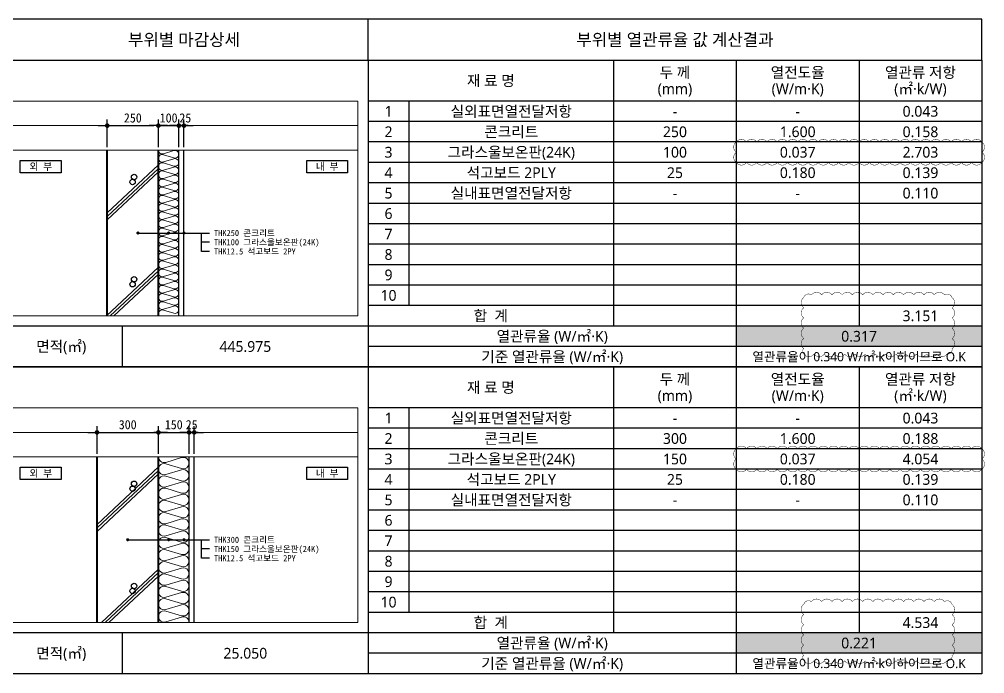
# Model space of a CAD drawing. Header units: millimetres. Extents: x 433 to 50040, y -8477 to -471.
# Drawn here: x 6510 to 11229, y -3976 to -776 of the extents above; entities that cross this region are included whole.
import ezdxf
from ezdxf.enums import TextEntityAlignment as Align

# ---------------------------------------------------------------- set-up
doc = ezdxf.new("R2010")
doc.units = ezdxf.units.MM
doc.header["$MEASUREMENT"] = 0
doc.header["$PDSIZE"] = -10
doc.layers.get('0').update_dxf_attribs({"linetype": 'CONTINUOUS'})
doc.layers.get('Defpoints').update_dxf_attribs({"color": 153, "linetype": 'CONTINUOUS'})
for name, color, linetype in [('2', 4, 'CONTINUOUS'), ('HATCH-1', 8, 'CONTINUOUS'), ('RXANNOT', 4, 'CONTINUOUS')]:
    doc.layers.add(name, color=color, linetype=linetype)
for name, color, linetype, lineweight in [('A-CONC-LIN1', 2, 'CONTINUOUS', 40), ('A-DIMS', 7, 'CONTINUOUS', 25), ('A-MKXS-LEAD', 7, 'CONTINUOUS', 25), ('A-MKXS-TEXT1', 3, 'CONTINUOUS', 25), ('A-MKXX-NAME', 3, 'CONTINUOUS', 25), ('A-MKXX-SYMB', 7, 'CONTINUOUS', 25), ('A-WAXM-DRYW', 4, 'CONTINUOUS', 25), ('A-XXXX-HATC', 8, 'CONTINUOUS', 18), ('A-XXXX-INSL2', 8, 'CONTINUOUS', 18), ('A-XXXX-TABL', 7, 'CONTINUOUS', 25), ('REV-202205', 20, 'CONTINUOUS', 25)]:
    doc.layers.add(name, color=color, linetype=linetype, lineweight=lineweight)
doc.layers.add('A-XXXX-NPLT', color=144, linetype='CONTINUOUS', lineweight=15, plot=False)
doc.styles.add('HY울릉도L', font='')
doc.styles.add('돋움체', font='')
doc.styles.add('맑은고딕', font='malgun.ttf')
doc.styles.get('HY울릉도L').set_extended_font_data('HYwulM')
doc.styles.get('돋움체').set_extended_font_data('DotumChe')
doc.dimstyles.new('CDIM', dxfattribs={"dimtxt": 3, "dimasz": 1.5, "dimexe": 2, "dimexo": 1, "dimgap": 1, "dimtad": 1, "dimdec": 0, "dimrnd": 0.5, "dimzin": 0, "dimdsep": 32, "dimlunit": 6, "dimtxsty": 'HY울릉도L', "dimblk1": '_CIDOT', "dimblk2": '_CIDOT', "dimsah": 1, "dimcen": 5.5, "dimclrd": 2, "dimclre": 2, "dimclrt": 7, "dimadec": 0, "dimazin": 0, "dimtfac": 1, "dimtdec": 0, "dimtix": 1, "dimtmove": 2, "dimatfit": 1, "dimldrblk": '_CIDOT', "dimfxl": 1, "dimtolj": 1, "dimtzin": 0, "dimlwd": -1, "dimarcsym": 0})

# ---------------------------------------------------------------- blocks, each defined once
blk = doc.blocks.new('1')
at = {"layer": 'A-XXXX-HATC'}
h = blk.add_hatch(color=254, dxfattribs=at)
h.dxf.hatch_style = 1
h.paths.add_polyline_path([(3600, -1300), (4800, -1300), (4800, -1400), (3600, -1400)])
at = {"layer": 'A-XXXX-NPLT', "ltscale": 50}
for p, q in [((1750, -320), (50, -320)), ((1750, -440), (50, -440))]:
    blk.add_line(p, q, dxfattribs=at)
blk.add_lwpolyline([(1750, -1250), (50, -1250), (50, -200), (1750, -200)], close=True, dxfattribs=at)
at = {"layer": 'A-XXXX-TABL'}
for p, q in [((1800, 0), (1800, -1500)), ((3000, 0), (3000, -1300)), ((3600, 0), (3600, -1500)), ((4200, 0), (4200, -1300)), ((4800, -200), (1800, -200)), ((2000, -200), (2000, -1200)), ((4800, -300), (1800, -300)), ((4800, -400), (1800, -400)), ((4800, -500), (1800, -500)), ((4800, -600), (1800, -600)), ((4800, -700), (1800, -700)), ((4800, -800), (1800, -800)), ((4800, -900), (1800, -900)), ((4800, -1000), (1800, -1000)), ((4800, -1100), (1800, -1100)), ((4800, -1200), (1800, -1200)), ((4800, -1300), (0, -1300)), ((600, -1500), (600, -1300)), ((4800, -1400), (1800, -1400))]:
    blk.add_line(p, q, dxfattribs=at)
blk.add_lwpolyline([(4800, -1500), (0, -1500), (0, 0), (4800, 0)], close=True, dxfattribs=at)
at = {"layer": 'A-XXXX-TABL', "color": 2, "const_width": 5}
blk.add_lwpolyline([(3600, -1300), (4800, -1300), (4800, -1400), (3600, -1400)], close=True, dxfattribs=at)
at = {"layer": 'A-MKXX-NAME', "style": '맑은고딕'}
for s, p in [('두 께', (3300, -60)), ('열전도율', (3900, -60)), ('열관류 저항', (4500, -60)), ('재 료 명', (2400, -100)), ('(mm)', (3300, -140)), ('(W/m·K)', (3900, -140)), ('(㎡·k/W)', (4500, -140)), ('1', (1900, -250)), ('2', (1900, -350)), ('3', (1900, -450)), ('4', (1900, -550)), ('5', (1900, -650)), ('6', (1900, -750)), ('7', (1900, -850)), ('8', (1900, -950)), ('9', (1900, -1050)), ('10', (1900, -1150)), ('합  계', (2400, -1250)), ('열관류율 (W/㎡·K)', (2700, -1350)), ('면적(㎡)', (300, -1400)), ('기준 열관류율 (W/㎡·K)', (2700, -1450))]:
    blk.add_text(s, height=52.5, dxfattribs=at).set_placement(p, align=Align.MIDDLE_CENTER)
blk = doc.blocks.new('asdf')
at = {"layer": '2'}
blk.add_line((29906, -2604), (29906, -2071), dxfattribs=at)
at = {"layer": 'A-XXXX-TABL'}
blk.add_line((21906, -2604), (21906, -2071), dxfattribs=at)
at = {"layer": 'A-XXXX-TABL', "color": 3}
blk.add_lwpolyline([(29906, -2071), (15666, -2071), (15666, -2604), (29906, -2604)], close=True, dxfattribs=at)
at = {"layer": '2', "xscale": 2.666666666666639, "yscale": 2.666666666666639, "zscale": 2.666666666666639}
for p in [(17106, -2604), (17106, -6604)]:
    blk.add_blockref('1', p, dxfattribs=at)
at = {"layer": 'A-MKXX-NAME', "style": '맑은고딕'}
for s, p in [('부위별 마감상세', (19506, -2337)), ('부위별 열관류율 값 계산결과', (25906, -2337))]:
    blk.add_text(s, height=160, dxfattribs=at).set_placement(p, align=Align.MIDDLE_CENTER)
blk = doc.blocks.new('_CIDOT')
at = {"color": 0, "linetype": 'ByBlock'}
blk.add_line((2, 0), (-1, 0), dxfattribs=at)
at = {"color": 0, "linetype": 'ByBlock', "const_width": 0.5}
blk.add_lwpolyline([(-0.25, 0, 1), (0.25, 0, 1)], format="xyb", close=True, dxfattribs=at)
blk = doc.blocks.new('*D26')
at = {"layer": 'A-DIMS', "lineweight": -2, "transparency": 16777216}
for p, q in [((7189.8, -1401.5), (7189.8, -1266.5)), ((7289.8, -1401.5), (7289.8, -1266.5))]:
    blk.add_line(p, q, dxfattribs=at)
at = {"layer": 'A-DIMS', "transparency": 16777216}
for p, q in [((7167.3, -1296.5), (7144.8, -1296.5)), ((7189.8, -1296.5), (7289.8, -1296.5)), ((7312.3, -1296.5), (7334.8, -1296.5))]:
    blk.add_line(p, q, dxfattribs=at)
at = {"layer": 'Defpoints', "color": 0, "transparency": 16777216}
for p in [(7289.8, -1296.5), (7189.8, -1416.5), (7289.8, -1416.5)]:
    blk.add_point(p, dxfattribs=at)
at = {"layer": 'A-DIMS', "transparency": 16777216, "xscale": 22.5, "yscale": 22.5, "zscale": 22.5}
blk.add_blockref('_CIDOT', (7189.8, -1296.5), dxfattribs=at)
at = {"layer": 'A-DIMS', "transparency": 16777216, "xscale": 22.5, "yscale": 22.5, "zscale": 22.5, "rotation": 180}
blk.add_blockref('_CIDOT', (7289.8, -1296.5), dxfattribs=at)
at = {"layer": 'A-DIMS', "color": 3, "transparency": 16777216, "insert": (7239.8, -1259), "char_height": 45, "attachment_point": 5, "style": '돋움체'}
blk.add_mtext('\\A1;100', dxfattribs=at)
blk = doc.blocks.new('*D27')
at = {"layer": 'A-DIMS', "lineweight": -2, "transparency": 16777216}
for p, q in [((6939.8, -1401.5), (6939.8, -1266.5)), ((7189.8, -1401.5), (7189.8, -1266.5))]:
    blk.add_line(p, q, dxfattribs=at)
at = {"layer": 'A-DIMS', "transparency": 16777216}
blk.add_line((6962.3, -1296.5), (7167.3, -1296.5), dxfattribs=at)
at = {"layer": 'Defpoints', "color": 0, "transparency": 16777216}
for p in [(7189.8, -1296.5), (6939.8, -1416.5), (7189.8, -1416.5)]:
    blk.add_point(p, dxfattribs=at)
at = {"layer": 'A-DIMS', "transparency": 16777216, "xscale": 22.5, "yscale": 22.5, "zscale": 22.5, "rotation": 180}
blk.add_blockref('_CIDOT', (6939.8, -1296.5), dxfattribs=at)
at = {"layer": 'A-DIMS', "transparency": 16777216, "xscale": 22.5, "yscale": 22.5, "zscale": 22.5}
blk.add_blockref('_CIDOT', (7189.8, -1296.5), dxfattribs=at)
at = {"layer": 'A-DIMS', "color": 3, "transparency": 16777216, "insert": (7064.8, -1259), "char_height": 45, "attachment_point": 5, "style": '돋움체'}
blk.add_mtext('\\A1;250', dxfattribs=at)
blk = doc.blocks.new('*D28')
at = {"layer": 'A-DIMS', "lineweight": -2, "transparency": 16777216}
for p, q in [((7289.8, -1401.5), (7289.8, -1266.5)), ((7314.8, -1401.5), (7314.8, -1266.5))]:
    blk.add_line(p, q, dxfattribs=at)
at = {"layer": 'A-DIMS', "transparency": 16777216}
for p, q in [((7267.3, -1296.5), (7244.8, -1296.5)), ((7314.8, -1296.5), (7289.8, -1296.5)), ((7337.3, -1296.5), (7359.8, -1296.5))]:
    blk.add_line(p, q, dxfattribs=at)
at = {"layer": 'Defpoints', "color": 0, "transparency": 16777216}
for p in [(7289.8, -1296.5), (7289.8, -1416.5), (7314.8, -1416.5)]:
    blk.add_point(p, dxfattribs=at)
at = {"layer": 'A-DIMS', "transparency": 16777216, "xscale": 22.5, "yscale": 22.5, "zscale": 22.5}
blk.add_blockref('_CIDOT', (7289.8, -1296.5), dxfattribs=at)
at = {"layer": 'A-DIMS', "transparency": 16777216, "xscale": 22.5, "yscale": 22.5, "zscale": 22.5, "rotation": 180}
blk.add_blockref('_CIDOT', (7314.8, -1296.5), dxfattribs=at)
at = {"layer": 'A-DIMS', "color": 3, "transparency": 16777216, "insert": (7321.4, -1259), "char_height": 45, "attachment_point": 5, "style": '돋움체'}
blk.add_mtext('\\A1;25', dxfattribs=at)
blk = doc.blocks.new('*D29')
at = {"layer": 'A-DIMS', "lineweight": -2, "transparency": 16777216}
for p, q in [((7189.8, -2901.5), (7189.8, -2766.5)), ((7339.8, -2901.5), (7339.8, -2766.5))]:
    blk.add_line(p, q, dxfattribs=at)
at = {"layer": 'A-DIMS', "transparency": 16777216}
blk.add_line((7212.3, -2796.5), (7317.3, -2796.5), dxfattribs=at)
at = {"layer": 'Defpoints', "color": 0, "transparency": 16777216}
for p in [(7339.8, -2796.5), (7189.8, -2916.5), (7339.8, -2916.5)]:
    blk.add_point(p, dxfattribs=at)
at = {"layer": 'A-DIMS', "transparency": 16777216, "xscale": 22.5, "yscale": 22.5, "zscale": 22.5, "rotation": 180}
blk.add_blockref('_CIDOT', (7189.8, -2796.5), dxfattribs=at)
at = {"layer": 'A-DIMS', "transparency": 16777216, "xscale": 22.5, "yscale": 22.5, "zscale": 22.5}
blk.add_blockref('_CIDOT', (7339.8, -2796.5), dxfattribs=at)
at = {"layer": 'A-DIMS', "color": 3, "transparency": 16777216, "insert": (7264.8, -2759), "char_height": 45, "attachment_point": 5, "style": '돋움체'}
blk.add_mtext('\\A1;150', dxfattribs=at)
blk = doc.blocks.new('*D30')
at = {"layer": 'A-DIMS', "lineweight": -2, "transparency": 16777216}
for p, q in [((6889.8, -2901.5), (6889.8, -2766.5)), ((7189.8, -2901.5), (7189.8, -2766.5))]:
    blk.add_line(p, q, dxfattribs=at)
at = {"layer": 'A-DIMS', "transparency": 16777216}
blk.add_line((6912.3, -2796.5), (7167.3, -2796.5), dxfattribs=at)
at = {"layer": 'Defpoints', "color": 0, "transparency": 16777216}
for p in [(7189.8, -2796.5), (6889.8, -2916.5), (7189.8, -2916.5)]:
    blk.add_point(p, dxfattribs=at)
at = {"layer": 'A-DIMS', "transparency": 16777216, "xscale": 22.5, "yscale": 22.5, "zscale": 22.5, "rotation": 180}
blk.add_blockref('_CIDOT', (6889.8, -2796.5), dxfattribs=at)
at = {"layer": 'A-DIMS', "transparency": 16777216, "xscale": 22.5, "yscale": 22.5, "zscale": 22.5}
blk.add_blockref('_CIDOT', (7189.8, -2796.5), dxfattribs=at)
at = {"layer": 'A-DIMS', "color": 3, "transparency": 16777216, "insert": (7039.8, -2759), "char_height": 45, "attachment_point": 5, "style": '돋움체'}
blk.add_mtext('\\A1;300', dxfattribs=at)
blk = doc.blocks.new('*D31')
at = {"layer": 'A-DIMS', "lineweight": -2, "transparency": 16777216}
for p, q in [((7339.8, -2901.5), (7339.8, -2766.5)), ((7364.8, -2901.5), (7364.8, -2766.5))]:
    blk.add_line(p, q, dxfattribs=at)
at = {"layer": 'A-DIMS', "transparency": 16777216}
for p, q in [((7317.3, -2796.5), (7294.8, -2796.5)), ((7364.8, -2796.5), (7339.8, -2796.5)), ((7387.3, -2796.5), (7409.8, -2796.5))]:
    blk.add_line(p, q, dxfattribs=at)
at = {"layer": 'Defpoints', "color": 0, "transparency": 16777216}
for p in [(7339.8, -2796.5), (7339.8, -2916.5), (7364.8, -2916.5)]:
    blk.add_point(p, dxfattribs=at)
at = {"layer": 'A-DIMS', "transparency": 16777216, "xscale": 22.5, "yscale": 22.5, "zscale": 22.5}
blk.add_blockref('_CIDOT', (7339.8, -2796.5), dxfattribs=at)
at = {"layer": 'A-DIMS', "transparency": 16777216, "xscale": 22.5, "yscale": 22.5, "zscale": 22.5, "rotation": 180}
blk.add_blockref('_CIDOT', (7364.8, -2796.5), dxfattribs=at)
at = {"layer": 'A-DIMS', "color": 3, "transparency": 16777216, "insert": (7352.3, -2759), "char_height": 45, "attachment_point": 5, "style": '돋움체'}
blk.add_mtext('\\A1;25', dxfattribs=at)

msp = doc.modelspace()

# ---------------------------------------------------------------- linework, layer by layer
at = {"layer": 'A-CONC-LIN1'}
for p, q in [((6939.8, -2226.5), (6939.8, -1416.5)), ((7189.8, -2226.5), (7189.8, -1416.5)), ((6889.8, -3726.5), (6889.8, -2916.5)), ((7189.8, -3726.5), (7189.8, -2916.5))]:
    msp.add_line(p, q, dxfattribs=at)
at = {"layer": 'A-MKXS-LEAD'}
for p, q in [((7089.8, -1821.5), (7439.8, -1821.5)), ((7399.8, -1911.5), (7399.8, -1821.5)), ((7439.8, -1866.5), (7399.8, -1866.5)), ((7439.8, -1911.5), (7399.8, -1911.5)), ((7039.8, -3321.5), (7439.8, -3321.5)), ((7399.8, -3411.5), (7399.8, -3321.5)), ((7439.8, -3366.5), (7399.8, -3366.5)), ((7439.8, -3411.5), (7399.8, -3411.5))]:
    msp.add_line(p, q, dxfattribs=at)
at = {"layer": 'A-MKXS-LEAD', "const_width": 7.5}
for points in [[(7086, -1821.5, 1), (7093.5, -1821.5, 1)], [(7236, -1821.5, 1), (7243.5, -1821.5, 1)], [(7311, -1821.5, 1), (7318.5, -1821.5, 1)], [(7036, -3321.5, 1), (7043.5, -3321.5, 1)], [(7236, -3321.5, 1), (7243.5, -3321.5, 1)], [(7311, -3321.5, 1), (7318.5, -3321.5, 1)]]:
    msp.add_lwpolyline(points, format="xyb", close=True, dxfattribs=at)
at = {"layer": 'A-MKXX-SYMB'}
for points in [[(6714.8, -1526.5), (6514.8, -1526.5), (6514.8, -1466.5), (6714.8, -1466.5)], [(8114.8, -1526.5), (7914.7, -1526.5), (7914.7, -1466.5), (8114.8, -1466.5)], [(6714.8, -3026.5), (6514.8, -3026.5), (6514.8, -2966.5), (6714.8, -2966.5)], [(8114.8, -3026.5), (7914.7, -3026.5), (7914.7, -2966.5), (8114.8, -2966.5)]]:
    msp.add_lwpolyline(points, close=True, dxfattribs=at)
at = {"layer": 'A-WAXM-DRYW'}
for p, q in [((7289.8, -2226.5), (7289.8, -1416.5)), ((7314.8, -2226.5), (7314.8, -1416.5)), ((7339.7, -3726.5), (7339.7, -2916.5)), ((7364.8, -3726.5), (7364.8, -2916.5))]:
    msp.add_line(p, q, dxfattribs=at)
at = {"layer": 'A-XXXX-INSL2'}
for points in [[(7189.8, -1416.5, 0.509267), (7214, -1434.2), (7265.5, -1418.8, -1.37259), (7265.5, -1454.2), (7214, -1438.8, 1.37259), (7214, -1474.2), (7265.5, -1458.8, -1.37259), (7265.5, -1494.2), (7214, -1478.8, 1.37259), (7214, -1514.2), (7265.5, -1498.8, -1.37259), (7265.5, -1534.2), (7214, -1518.8, 1.37259), (7214, -1554.2), (7265.5, -1538.8, -1.37259), (7265.5, -1574.2), (7214, -1558.8, 1.37259), (7214, -1594.2), (7265.5, -1578.8, -1.37259), (7265.5, -1614.2), (7214, -1598.8, 1.37259), (7214, -1634.2), (7265.5, -1618.8, -1.37259), (7265.5, -1654.2), (7214, -1638.8, 1.37259), (7214, -1674.2), (7265.5, -1658.8, -1.37259), (7265.5, -1694.2), (7214, -1678.8, 1.37259), (7214, -1714.2), (7265.5, -1698.8, -1.37259), (7265.5, -1734.2), (7214, -1718.8, 1.37259), (7214, -1754.2), (7265.5, -1738.8, -1.37259), (7265.5, -1774.2), (7214, -1758.8, 1.37259), (7214, -1794.2), (7265.5, -1778.8, -1.37259), (7265.5, -1814.2), (7214, -1798.8, 1.37259), (7214, -1834.2), (7265.5, -1818.8, -1.37259), (7265.5, -1854.2), (7214, -1838.8, 1.37259), (7214, -1874.2), (7265.5, -1858.8, -1.37259), (7265.5, -1894.2), (7214, -1878.8, 1.37259), (7214, -1914.2), (7265.5, -1898.8, -1.37259), (7265.5, -1934.2), (7214, -1918.8, 1.37259), (7214, -1954.2), (7265.5, -1938.8, -1.37259), (7265.5, -1974.2), (7214, -1958.8, 1.37259), (7214, -1994.2), (7265.5, -1978.8, -1.37259), (7265.5, -2014.2), (7214, -1998.8, 1.37259), (7214, -2034.2), (7265.5, -2018.8, -1.37259), (7265.5, -2054.2), (7214, -2038.8, 1.37259), (7214, -2074.2), (7265.5, -2058.8, -1.37259), (7265.5, -2094.2), (7214, -2078.8, 1.37259), (7214, -2114.2), (7265.5, -2098.8, -1.37259), (7265.5, -2134.2), (7214, -2118.8, 1.37259), (7214, -2154.2), (7265.5, -2138.8, -1.37259), (7265.5, -2174.2), (7214, -2158.8, 1.37259), (7214, -2194.2), (7265.5, -2178.8, -1.37259), (7265.5, -2214.2), (7214, -2198.8, 0.703234), (7192.7, -2226.5, 0.703234)], [(7189.8, -2916.5, 0.509267), (7226.1, -2943), (7303.4, -2920, -1.37259), (7303.4, -2973), (7226.1, -2950, 1.37259), (7226.1, -3003), (7303.4, -2980, -1.37259), (7303.4, -3033), (7226.1, -3010, 1.37259), (7226.1, -3063), (7303.4, -3040, -1.37259), (7303.4, -3093), (7226.1, -3070, 1.37259), (7226.1, -3123), (7303.4, -3100, -1.37259), (7303.4, -3153), (7226.1, -3130, 1.37259), (7226.1, -3183), (7303.4, -3160, -1.37259), (7303.4, -3213), (7226.1, -3190, 1.37259), (7226.1, -3243), (7303.4, -3220, -1.37259), (7303.4, -3273), (7226.1, -3250, 1.37259), (7226.1, -3303), (7303.4, -3280, -1.37259), (7303.4, -3333), (7226.1, -3310, 1.37259), (7226.1, -3363), (7303.4, -3340, -1.37259), (7303.4, -3393), (7226.1, -3370, 1.37259), (7226.1, -3423), (7303.4, -3400, -1.37259), (7303.4, -3453), (7226.1, -3430, 1.37259), (7226.1, -3483), (7303.4, -3460, -1.37259), (7303.4, -3513), (7226.1, -3490, 1.37259), (7226.1, -3543), (7303.4, -3520, -1.37259), (7303.4, -3573), (7226.1, -3550, 1.37259), (7226.1, -3603), (7303.4, -3580, -1.37259), (7303.4, -3633), (7226.1, -3610, 1.37259), (7226.1, -3663), (7303.4, -3640, -1.37259), (7303.4, -3693), (7226.1, -3670, 1.37259), (7226.1, -3723), (7303.4, -3700, -0.508699), (7339.7, -3726.5, -0.508699)]]:
    msp.add_lwpolyline(points, format="xyb", dxfattribs=at)
at = {"layer": 'HATCH-1'}
for p, q in [((6939.8, -1723.3), (7189.8, -1488.7)), ((6939.8, -1740.4), (7189.8, -1505.8)), ((6939.8, -1757.5), (7189.8, -1523)), ((6936.3, -2226.5), (7189.8, -1988.7)), ((6954.5, -2226.5), (7189.8, -2005.8)), ((6972.8, -2226.5), (7189.8, -2023)), ((6889.8, -3246.7), (7189.8, -2965.2)), ((6889.8, -3263.8), (7189.8, -2982.4)), ((6889.8, -3281), (7189.8, -2999.5)), ((6911.3, -3726.5), (7189.8, -3465.2)), ((6929.5, -3726.5), (7189.8, -3482.4)), ((6947.8, -3726.5), (7189.8, -3499.5))]:
    msp.add_line(p, q, dxfattribs=at)
for centre in [(7071.1, -1547.6), (7063.7, -1572.1), (7063.7, -2072.1), (7071.1, -2047.6), (7063.7, -3072.1), (7071.1, -3047.6), (7071.1, -3547.6), (7063.7, -3572.1)]:
    msp.add_circle(centre, 13.1, dxfattribs=at)
at = {"layer": 'REV-202205', "const_width": 2}
for points in [[(10014.8, -1476.5, 0.520567), (10064.8, -1476.5, 0.520567), (10114.8, -1476.5, 0.520567), (10164.8, -1476.5, 0.520567), (10214.8, -1476.5, 0.520567), (10264.8, -1476.5, 0.520567), (10314.8, -1476.5, 0.520567), (10364.8, -1476.5, 0.520567), (10414.8, -1476.5, 0.520567), (10464.8, -1476.5, 0.520567), (10514.8, -1476.5, 0.520567), (10564.8, -1476.5, 0.520567), (10614.8, -1476.5, 0.520567), (10664.8, -1476.5, 0.520567), (10714.8, -1476.5, 0.520567), (10764.8, -1476.5, 0.520567), (10814.8, -1476.5, 0.520567), (10864.8, -1476.5, 0.520567), (10914.8, -1476.5, 0.520567), (10964.8, -1476.5, 0.520567), (11014.8, -1476.5, 0.520567), (11064.8, -1476.5, 0.520567), (11114.8, -1476.5, 0.520567), (11164.8, -1476.5, 0.520567), (11214.8, -1476.5, 0.520567), (11214.8, -1426.5, 0.520567), (11214.8, -1376.5, 0.520567), (11164.8, -1376.5, 0.520567), (11114.8, -1376.5, 0.520567), (11064.8, -1376.5, 0.520567), (11014.8, -1376.5, 0.520567), (10964.8, -1376.5, 0.520567), (10914.8, -1376.5, 0.520567), (10864.8, -1376.5, 0.520567), (10814.8, -1376.5, 0.520567), (10764.8, -1376.5, 0.520567), (10714.8, -1376.5, 0.520567), (10664.8, -1376.5, 0.520567), (10614.8, -1376.5, 0.520567), (10564.8, -1376.5, 0.520567), (10514.8, -1376.5, 0.520567), (10464.8, -1376.5, 0.520567), (10414.8, -1376.5, 0.520567), (10364.8, -1376.5, 0.520567), (10314.8, -1376.5, 0.520567), (10264.8, -1376.5, 0.520567), (10214.8, -1376.5, 0.520567), (10164.8, -1376.5, 0.520567), (10114.8, -1376.5, 0.520567), (10064.8, -1376.5, 0.520567), (10014.8, -1376.5, 0.520567), (10014.8, -1426.5, 0.520567)], [(10344.6, -2413.3, 0.520567), (10394.6, -2413.3, 0.520567), (10444.6, -2413.3, 0.520567), (10494.6, -2413.3, 0.520567), (10544.6, -2413.3, 0.520567), (10594.6, -2413.3, 0.520567), (10644.6, -2413.3, 0.520567), (10694.6, -2413.3, 0.520567), (10744.6, -2413.3, 0.520567), (10794.6, -2413.3, 0.520567), (10844.6, -2413.3, 0.520567), (10894.6, -2413.3, 0.520567), (10944.6, -2413.3, 0.520567), (10994.6, -2413.3, 0.520567), (11044.6, -2413.3, 0.520567), (11068.9, -2387.6, 0.520567), (11068.9, -2337.6, 0.520567), (11068.9, -2287.6, 0.520567), (11068.9, -2237.6, 0.520567), (11068.9, -2187.6, 0.520567), (11068.9, -2137.6, 0.520567), (11032.1, -2124.3, 0.520567), (10982.1, -2124.3, 0.520567), (10932.1, -2124.3, 0.520567), (10882.1, -2124.3, 0.520567), (10832.1, -2124.3, 0.520567), (10782.1, -2124.3, 0.520567), (10732.1, -2124.3, 0.520567), (10682.1, -2124.3, 0.520567), (10632.1, -2124.3, 0.520567), (10582.1, -2124.3, 0.520567), (10532.1, -2124.3, 0.520567), (10482.1, -2124.3, 0.520567), (10432.1, -2124.3, 0.520567), (10382.1, -2124.3, 0.520567), (10344.6, -2136.8, 0.520567), (10344.6, -2186.8, 0.520567), (10344.6, -2236.8, 0.520567), (10344.6, -2286.8, 0.520567), (10344.6, -2336.8, 0.520567), (10344.6, -2386.8, 0.520567)], [(10014.8, -2976.5, 0.520567), (10064.8, -2976.5, 0.520567), (10114.8, -2976.5, 0.520567), (10164.8, -2976.5, 0.520567), (10214.8, -2976.5, 0.520567), (10264.8, -2976.5, 0.520567), (10314.8, -2976.5, 0.520567), (10364.8, -2976.5, 0.520567), (10414.8, -2976.5, 0.520567), (10464.8, -2976.5, 0.520567), (10514.8, -2976.5, 0.520567), (10564.8, -2976.5, 0.520567), (10614.8, -2976.5, 0.520567), (10664.8, -2976.5, 0.520567), (10714.8, -2976.5, 0.520567), (10764.8, -2976.5, 0.520567), (10814.8, -2976.5, 0.520567), (10864.8, -2976.5, 0.520567), (10914.8, -2976.5, 0.520567), (10964.8, -2976.5, 0.520567), (11014.8, -2976.5, 0.520567), (11064.8, -2976.5, 0.520567), (11114.8, -2976.5, 0.520567), (11164.8, -2976.5, 0.520567), (11214.8, -2976.5, 0.520567), (11214.8, -2926.5, 0.520567), (11214.8, -2876.5, 0.520567), (11164.8, -2876.5, 0.520567), (11114.8, -2876.5, 0.520567), (11064.8, -2876.5, 0.520567), (11014.8, -2876.5, 0.520567), (10964.8, -2876.5, 0.520567), (10914.8, -2876.5, 0.520567), (10864.8, -2876.5, 0.520567), (10814.8, -2876.5, 0.520567), (10764.8, -2876.5, 0.520567), (10714.8, -2876.5, 0.520567), (10664.8, -2876.5, 0.520567), (10614.8, -2876.5, 0.520567), (10564.8, -2876.5, 0.520567), (10514.8, -2876.5, 0.520567), (10464.8, -2876.5, 0.520567), (10414.8, -2876.5, 0.520567), (10364.8, -2876.5, 0.520567), (10314.8, -2876.5, 0.520567), (10264.8, -2876.5, 0.520567), (10214.8, -2876.5, 0.520567), (10164.8, -2876.5, 0.520567), (10114.8, -2876.5, 0.520567), (10064.8, -2876.5, 0.520567), (10014.8, -2876.5, 0.520567), (10014.8, -2926.5, 0.520567)], [(10344.6, -3913.3, 0.520567), (10394.6, -3913.3, 0.520567), (10444.6, -3913.3, 0.520567), (10494.6, -3913.3, 0.520567), (10544.6, -3913.3, 0.520567), (10594.6, -3913.3, 0.520567), (10644.6, -3913.3, 0.520567), (10694.6, -3913.3, 0.520567), (10744.6, -3913.3, 0.520567), (10794.6, -3913.3, 0.520567), (10844.6, -3913.3, 0.520567), (10894.6, -3913.3, 0.520567), (10944.6, -3913.3, 0.520567), (10994.6, -3913.3, 0.520567), (11044.6, -3913.3, 0.520567), (11068.9, -3887.6, 0.520567), (11068.9, -3837.6, 0.520567), (11068.9, -3787.6, 0.520567), (11068.9, -3737.6, 0.520567), (11068.9, -3687.6, 0.520567), (11068.9, -3637.6, 0.520567), (11032.1, -3624.3, 0.520567), (10982.1, -3624.3, 0.520567), (10932.1, -3624.3, 0.520567), (10882.1, -3624.3, 0.520567), (10832.1, -3624.3, 0.520567), (10782.1, -3624.3, 0.520567), (10732.1, -3624.3, 0.520567), (10682.1, -3624.3, 0.520567), (10632.1, -3624.3, 0.520567), (10582.1, -3624.3, 0.520567), (10532.1, -3624.3, 0.520567), (10482.1, -3624.3, 0.520567), (10432.1, -3624.3, 0.520567), (10382.1, -3624.3, 0.520567), (10344.6, -3636.8, 0.520567), (10344.6, -3686.8, 0.520567), (10344.6, -3736.8, 0.520567), (10344.6, -3786.8, 0.520567), (10344.6, -3836.8, 0.520567), (10344.6, -3886.8, 0.520567)]]:
    msp.add_lwpolyline(points, format="xyb", close=True, dxfattribs=at)

# ---------------------------------------------------------------- block references
at = {"layer": 'RXANNOT', "xscale": 0.3750000000000039, "yscale": 0.3750000000000039, "zscale": 0.3750000000000039}
msp.add_blockref('asdf', (0, 0), dxfattribs=at)

# ---------------------------------------------------------------- texts
at = {"layer": 'A-MKXS-TEXT1', "style": '돋움체'}
for s, p in [('THK250 콘크리트', (7461.7, -1821.5)), ('THK100 그라스울보온판(24K)', (7461.7, -1866.5)), ('THK12.5 석고보드 2PY', (7461.7, -1911.5)), ('THK300 콘크리트', (7461.7, -3321.5)), ('THK150 그라스울보온판(24K)', (7461.7, -3366.5)), ('THK12.5 석고보드 2PY', (7461.7, -3411.5))]:
    msp.add_text(s, height=30, dxfattribs=at).set_placement(p, align=Align.MIDDLE_LEFT)
at = {"layer": 'A-MKXX-NAME'}
for s, height, style, p in [('실외표면열전달저항', 52.5, '맑은고딕', (8914.8, -1226.5)), ('0.043', 52.5, '맑은고딕', (10914.8, -1226.5)), ('-', 52.5, '맑은고딕', (9714.8, -1226.5)), ('-', 52.5, '맑은고딕', (10314.8, -1226.5)), ('콘크리트', 52.5, '맑은고딕', (8914.8, -1326.5)), ('250', 52.5, '맑은고딕', (9714.8, -1326.5)), ('1.600', 52.5, '맑은고딕', (10314.8, -1326.5)), ('0.158', 52.5, '맑은고딕', (10914.8, -1326.5)), ('그라스울보온판(24K)', 52.5, '맑은고딕', (8914.8, -1426.5)), ('100', 52.5, '맑은고딕', (9714.8, -1426.5)), ('0.037', 52.5, '맑은고딕', (10314.8, -1426.5)), ('2.703', 52.5, '맑은고딕', (10914.8, -1426.5)), ('외 부', 35, '돋움체', (6614.8, -1496.5)), ('내 부', 35, '돋움체', (8014.7, -1496.5)), ('석고보드 2PLY', 52.5, '맑은고딕', (8914.8, -1526.5)), ('25', 52.5, '맑은고딕', (9714.8, -1526.5)), ('0.180', 52.5, '맑은고딕', (10314.8, -1526.5)), ('0.139', 52.5, '맑은고딕', (10914.8, -1526.5)), ('실내표면열전달저항', 52.5, '맑은고딕', (8914.8, -1626.5)), ('0.110', 52.5, '맑은고딕', (10914.8, -1626.5)), ('-', 52.5, '맑은고딕', (9714.8, -1626.5)), ('-', 52.5, '맑은고딕', (10314.8, -1626.5)), ('3.151', 52.5, '맑은고딕', (10914.8, -2226.5)), ('열관류율이 0.340 W/㎡·k이하이므로 O.K', 45, '맑은고딕', (10614.8, -2426.5)), ('실외표면열전달저항', 52.5, '맑은고딕', (8914.8, -2726.5)), ('-', 52.5, '맑은고딕', (9714.8, -2726.5)), ('-', 52.5, '맑은고딕', (10314.8, -2726.5)), ('0.043', 52.5, '맑은고딕', (10914.8, -2726.5)), ('콘크리트', 52.5, '맑은고딕', (8914.8, -2826.5)), ('300', 52.5, '맑은고딕', (9714.8, -2826.5)), ('1.600', 52.5, '맑은고딕', (10314.8, -2826.5)), ('0.188', 52.5, '맑은고딕', (10914.8, -2826.5)), ('그라스울보온판(24K)', 52.5, '맑은고딕', (8914.8, -2926.5)), ('150', 52.5, '맑은고딕', (9714.8, -2926.5)), ('0.037', 52.5, '맑은고딕', (10314.8, -2926.5)), ('4.054', 52.5, '맑은고딕', (10914.8, -2926.5)), ('외 부', 35, '돋움체', (6614.8, -2996.5)), ('내 부', 35, '돋움체', (8014.7, -2996.5)), ('석고보드 2PLY', 52.5, '맑은고딕', (8914.8, -3026.5)), ('25', 52.5, '맑은고딕', (9714.8, -3026.5)), ('0.180', 52.5, '맑은고딕', (10314.8, -3026.5)), ('0.139', 52.5, '맑은고딕', (10914.8, -3026.5)), ('실내표면열전달저항', 52.5, '맑은고딕', (8914.8, -3126.5)), ('0.110', 52.5, '맑은고딕', (10914.8, -3126.5)), ('-', 52.5, '맑은고딕', (9714.8, -3126.5)), ('-', 52.5, '맑은고딕', (10314.8, -3126.5)), ('4.534', 52.5, '맑은고딕', (10914.8, -3726.5)), ('열관류율이 0.340 W/㎡·k이하이므로 O.K', 45, '맑은고딕', (10614.8, -3926.5))]:
    msp.add_text(s, height=height, dxfattribs=dict(at, style=style)).set_placement(p, align=Align.MIDDLE_CENTER)
at = {"layer": 'A-MKXX-NAME', "color": 1, "style": '맑은고딕'}
for s, p in [('0.317', (10614.8, -2326.5)), ('0.221', (10614.8, -3826.5))]:
    msp.add_text(s, height=52.5, dxfattribs=at).set_placement(p, align=Align.MIDDLE_CENTER)
at = {"layer": 'A-MKXX-NAME', "style": '맑은고딕'}
for s, p in [('445.975', (7614.8, -2376.5)), ('25.050', (7614.8, -3876.5))]:
    msp.add_text(s, height=52.5, dxfattribs=at).set_placement(p, align=Align.MIDDLE)

# ---------------------------------------------------------------- dimensions: what is measured, and where the dimension line sits
at = {"layer": 'A-DIMS'}
for base, p1, p2, picture, middle in [((7189.8, -1296.5), (6939.8, -1416.5), (7189.8, -1416.5), '*D27', (7064.8, -1259)), ((7289.8, -1296.5), (7189.8, -1416.5), (7289.8, -1416.5), '*D26', (7239.8, -1259)), ((7189.8, -2796.5), (6889.8, -2916.5), (7189.8, -2916.5), '*D30', (7039.8, -2759)), ((7339.7, -2796.5), (7189.8, -2916.5), (7339.7, -2916.5), '*D29', (7264.8, -2759))]:
    dim = msp.add_linear_dim(base=base, p1=p1, p2=p2, dimstyle='CDIM', override={"dimscale": 15, "dimtxsty": '돋움체', "dimclrd": 256, "dimclre": 256, "dimclrt": 3}, dxfattribs=at)
    dim.commit()
    dim.dimension.update_dxf_attribs({"geometry": picture, "text_midpoint": middle})
dim = msp.add_linear_dim(base=(7289.8, -1296.5), p1=(7314.8, -1416.5), p2=(7289.8, -1416.5), angle=180, dimstyle='CDIM', override={"dimscale": 15, "dimtxsty": '돋움체', "dimclrd": 256, "dimclre": 256, "dimclrt": 3}, dxfattribs=at)
dim.commit()
dim.dimension.update_dxf_attribs({"geometry": '*D28', "text_midpoint": (7321.4, -1259), "dimtype": 160})
dim = msp.add_linear_dim(base=(7339.7, -2796.5), p1=(7364.8, -2916.5), p2=(7339.7, -2916.5), angle=180, dimstyle='CDIM', override={"dimscale": 15, "dimtxsty": '돋움체', "dimclrd": 256, "dimclre": 256, "dimclrt": 3}, dxfattribs=at)
dim.commit()
dim.dimension.update_dxf_attribs({"geometry": '*D31', "text_midpoint": (7352.3, -2759)})

doc.saveas('drawing.dxf')
